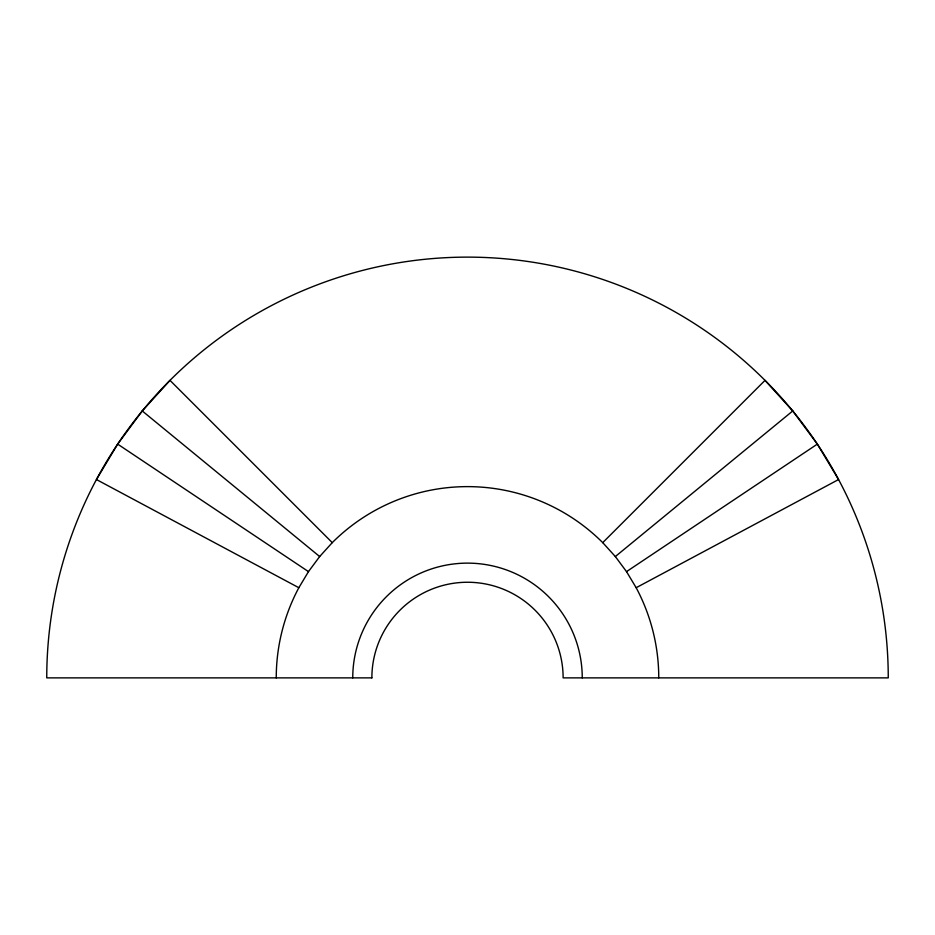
<?xml version="1.0" encoding="UTF-8"?>
<svg xmlns="http://www.w3.org/2000/svg" width="935" height="935" viewBox="0 0 935 935"><rect width="100%" height="100%" fill="white"/><g stroke="black" fill="none" stroke-linecap="round" stroke-linejoin="round"><path stroke-width="1.4" d="M658.754 677.875A191.254 191.254 0 0 0 636.162 587.718L838.566 479.538L817.342 444.113L792.74 410.956L765.017 380.358L602.736 542.639A191.254 191.254 0 0 0 332.264 542.639L169.983 380.358L142.26 410.956L117.658 444.113L96.434 479.538L298.838 587.718A191.254 191.254 0 0 0 276.246 677.875M298.838 587.718L308.48 571.624L319.665 556.547L332.264 542.639M602.736 542.639L615.335 556.547L792.74 410.956M615.335 556.547L626.52 571.624L817.342 444.113M117.658 444.113L308.48 571.624M142.26 410.956L319.665 556.547M626.52 571.624L636.162 587.718M352.752 677.875A114.748 114.748 0 0 1 467.5 563.127A114.748 114.748 0 0 1 582.248 677.875M371.873 677.875L46.75 677.875A420.75 420.75 0 0 1 467.5 257.125A420.75 420.75 0 0 1 888.25 677.875L563.127 677.875A95.627 95.627 0 0 0 467.5 582.248A95.627 95.627 0 0 0 371.873 677.875"/></g></svg>
